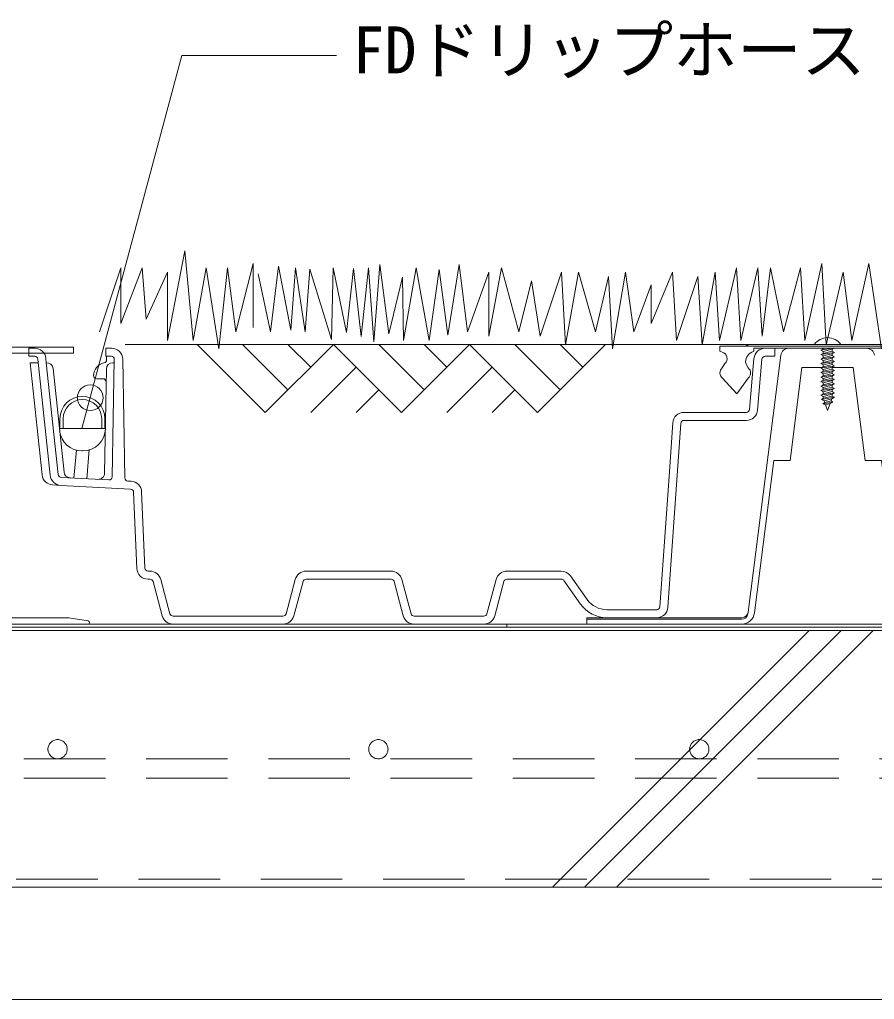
# Model space of a CAD drawing. Units: millimetres, scale not verified. Extents: x -1485 to 1485, y -1050 to 1050.
# Drawn here: x -263.9 to 2.5, y -400.6 to -95.2 of the extents above; entities that cross this region are included whole.
import ezdxf
from ezdxf.enums import TextEntityAlignment as Align

# ---------------------------------------------------------------- set-up
doc = ezdxf.new("R2010")
doc.units = ezdxf.units.MM
doc.header["$LTSCALE"] = 4
doc.linetypes.add('USER2', pattern=[9.525, 6.35, -3.175])
for name, color, linetype, lineweight in [('0-2_HATCH', 9, 'Continuous', 18), ('0-3_KUTAI', 3, 'Continuous', 18), ('0-4_BOUSUI', 1, 'Continuous', 18), ('0-6_dannnetu', 6, 'Continuous', 18), ('0-7_KANAMONO', 4, 'Continuous', 18), ('0-8_MOJI', 7, 'Continuous', 18), ('0-9_ecom', 7, 'Continuous', 18), ('0-A_GREEN', 3, 'Continuous', 18), ('0-C_00KANAMONO', 5, 'Continuous', 18), ('2-1_buhin', 2, 'USER2', 18), ('2-2_tensen', 7, 'USER2', 18)]:
    doc.layers.add(name, color=color, linetype=linetype, lineweight=lineweight)
doc.layers.add('2-0', color=7, linetype='Continuous')
doc.styles.add('ＭＳ ゴシック', font='')
doc.styles.get('ＭＳ ゴシック').set_extended_font_data('MS Gothic')

# ---------------------------------------------------------------- blocks, each defined once
blk = doc.blocks.new('1')
at = {"layer": '0-C_00KANAMONO'}
for p, q in [((751.491, 226.323), (751.524, 226.156)), ((751.893, 226.525), (751.726, 226.558)), ((752.129, 226.895), (752.132, 226.725)), ((752.559, 227.024), (752.401, 227.086)), ((752.855, 227.348), (752.829, 227.18)), ((753.302, 227.401), (753.157, 227.489)), ((753.65, 227.668), (753.595, 227.507)), ((754.099, 227.642), (753.971, 227.754)), ((754.488, 227.846), (754.406, 227.696)), ((754.926, 227.742), (754.819, 227.875)), ((755.452, 227.92), (755.211, 227.715)), ((755.952, 227.715), (755.711, 227.92)), ((756.452, 227.92), (756.211, 227.715)), ((756.952, 227.715), (756.711, 227.92)), ((757.452, 227.92), (757.211, 227.715)), ((757.952, 227.715), (757.711, 227.92)), ((758.452, 227.92), (758.211, 227.715)), ((758.952, 227.715), (758.711, 227.92)), ((759.452, 227.92), (759.211, 227.715)), ((750.174, 223.23), (750.307, 223.123)), ((750.353, 223.643), (750.203, 223.561)), ((750.295, 224.078), (750.407, 223.95)), ((750.542, 224.454), (750.381, 224.399)), ((750.56, 224.893), (750.648, 224.747)), ((750.869, 225.22), (750.701, 225.194)), ((750.963, 225.648), (751.025, 225.49)), ((751.324, 225.917), (751.154, 225.921)), ((750.334, 222.838), (750.129, 222.597)), ((750.129, 222.338), (750.334, 222.097)), ((750.334, 221.838), (750.129, 221.597)), ((750.129, 221.338), (750.334, 221.097)), ((750.334, 220.838), (750.129, 220.597)), ((750.129, 220.338), (750.334, 220.097)), ((750.334, 219.838), (750.129, 219.597)), ((750.129, 219.338), (750.334, 219.097)), ((750.334, 218.838), (750.129, 218.597)), ((750.082, 127.967), (869.582, 127.967))]:
    blk.add_line(p, q, dxfattribs=at)
for points in [[(869.663, 128.961), (863.582, 129.967), (790.082, 129.967), (790.082, 155.067), (800.082, 155.067), (800.082, 153.817), (801.782, 153.817), (801.782, 157.817), (800.082, 157.817), (800.082, 156.567), (790.082, 156.567), (790.082, 225.467), (764.082, 225.467), (764.082, 226.467), (765.082, 226.467), (765.082, 227.967), (759.582, 227.967)], [(750.082, 218.467), (750.082, 192.967), (788.082, 192.967), (788.082, 129.667), (751.582, 129.667), (751.582, 167.967), (753.782, 167.967), (753.782, 169.667), (750.082, 169.667), (750.082, 127.967)]]:
    blk.add_lwpolyline(points, dxfattribs=at)
blk.add_lwpolyline([(751.582, 223.967), (788.082, 223.967), (788.082, 194.467), (751.582, 194.467)], close=True, dxfattribs=at)
for centre, radius, start, end in [((751.328, 226.117), 0.2, 268.84705, 11.15295), ((751.688, 226.362), 0.2, 78.84705, 191.15295), ((751.932, 226.721), 0.2, 258.84705, 1.15295), ((752.328, 226.899), 0.2, 68.84705, 181.15295), ((752.632, 227.211), 0.2, 248.84705, 351.15295), ((753.053, 227.318), 0.2, 58.84705, 171.15295), ((753.406, 227.572), 0.2, 238.84705, 341.15295), ((753.839, 227.604), 0.2, 48.84705, 161.15295), ((754.231, 227.793), 0.2, 228.84705, 331.15295), ((754.663, 227.749), 0.2, 38.84705, 151.15295), ((755.082, 227.867), 0.2, 218.84705, 310.36125), ((755.582, 227.767), 0.2, 49.63875, 130.36125), ((756.082, 227.867), 0.2, 229.63875, 310.36125), ((756.582, 227.767), 0.2, 49.63875, 130.36125), ((757.082, 227.867), 0.2, 229.63875, 310.36125), ((757.582, 227.767), 0.2, 49.63875, 130.36125), ((758.082, 227.867), 0.2, 229.63875, 310.36125), ((758.582, 227.767), 0.2, 49.63875, 130.36125), ((759.082, 227.867), 0.2, 229.63875, 310.36125), ((759.582, 227.767), 0.2, 90, 130.36125), ((750.3, 223.386), 0.2, 118.84705, 231.15295), ((750.445, 224.21), 0.2, 108.84705, 221.15295), ((750.182, 222.967), 0.2, 319.63875, 51.15295), ((750.256, 223.818), 0.2, 298.84705, 41.15295), ((750.731, 224.996), 0.2, 98.84705, 211.15295), ((750.477, 224.643), 0.2, 288.84705, 31.15295), ((750.838, 225.417), 0.2, 278.84705, 21.15295), ((751.15, 225.721), 0.2, 88.84705, 201.15295), ((750.282, 222.467), 0.2, 139.63875, 220.36125), ((750.282, 221.467), 0.2, 139.63875, 220.36125), ((750.282, 220.467), 0.2, 139.63875, 220.36125), ((750.182, 221.967), 0.2, 319.63875, 40.36125), ((750.182, 220.967), 0.2, 319.63875, 40.36125), ((750.182, 219.967), 0.2, 319.63875, 40.36125), ((750.282, 219.467), 0.2, 139.63875, 220.36125), ((750.282, 218.467), 0.2, 139.63875, 180), ((750.182, 218.967), 0.2, 319.63875, 40.36125), ((869.582, 128.467), 0.5, 270, 80.60091)]:
    blk.add_arc(centre, radius, start, end, dxfattribs=at)

msp = doc.modelspace()

# ---------------------------------------------------------------- linework, layer by layer
at = {"layer": '0-2_HATCH'}
for p, q in [((-17.83, -285.643), (-97.83, -365.643)), ((-7.83, -285.643), (-87.83, -365.643)), ((2.17, -285.643), (-77.83, -365.643))]:
    msp.add_line(p, q, dxfattribs=at)
at = {"layer": '0-3_KUTAI'}
msp.add_line((562.952, -285.643), (-836.398, -285.643), dxfattribs=at)
at = {"layer": '0-4_BOUSUI'}
msp.add_line((562.952, -400.643), (-836.398, -400.643), dxfattribs=at)
for points in [[(-362.048, -283.643), (-112.048, -283.643), (-112.048, -284.643), (-362.048, -284.643)], [(-112.048, -283.643), (87.952, -283.643), (87.952, -284.643), (-112.048, -284.643)]]:
    msp.add_lwpolyline(points, close=True, dxfattribs=at)
at = {"layer": '0-6_dannnetu'}
msp.add_line((562.952, -365.643), (-836.398, -365.643), dxfattribs=at)
at = {"layer": '0-7_KANAMONO'}
for p, q in [((11.286, -196.443), (-35.383, -196.443)), ((-10.548, -197.643), (-14.148, -198.243)), ((-13.448, -197.839), (-12.665, -197.643)), ((-13.448, -197.839), (-13.448, -197.643)), ((-13.448, -198.647), (-10.648, -197.947)), ((-13.448, -199.239), (-10.648, -198.539)), ((-9.948, -198.943), (-14.148, -199.643)), ((-9.948, -200.343), (-14.148, -201.043)), ((-13.448, -200.047), (-10.648, -199.347)), ((-13.448, -200.639), (-10.648, -199.939)), ((-13.448, -201.447), (-10.648, -200.747)), ((-13.448, -202.039), (-10.648, -201.339)), ((-44.098, -202.397), (-44.887, -203.789)), ((-36.778, -203.789), (-37.567, -202.397)), ((-9.948, -201.743), (-14.148, -202.443)), ((-9.948, -203.143), (-14.148, -203.843)), ((-9.948, -204.543), (-14.148, -205.243)), ((-13.448, -202.847), (-10.648, -202.147)), ((-13.448, -203.439), (-10.648, -202.739)), ((-13.448, -204.247), (-10.648, -203.547)), ((-13.448, -204.839), (-10.648, -204.139)), ((-9.948, -205.943), (-14.148, -206.643)), ((-9.948, -207.343), (-14.148, -208.043)), ((-13.448, -205.647), (-10.648, -204.947)), ((-13.448, -206.239), (-10.648, -205.539)), ((-13.448, -207.047), (-10.648, -206.347)), ((-13.448, -207.639), (-10.648, -206.939)), ((-9.948, -208.743), (-14.148, -209.443)), ((-9.948, -210.143), (-14.148, -210.843)), ((-13.448, -208.447), (-10.648, -207.747)), ((-13.448, -209.039), (-10.648, -208.339)), ((-13.448, -209.847), (-10.648, -209.147)), ((-13.448, -210.439), (-10.648, -209.739)), ((-13.448, -211.247), (-10.648, -210.547)), ((-9.948, -211.543), (-14.148, -212.243)), ((-9.948, -212.943), (-13.989, -213.616)), ((-9.948, -212.943), (-13.989, -213.616)), ((-13.448, -211.839), (-10.648, -211.139)), ((-13.448, -212.647), (-10.648, -211.947)), ((-13.385, -213.223), (-10.648, -212.539)), ((-13.111, -214.006), (-10.782, -213.424)), ((-10.387, -214.416), (-13.526, -214.939)), ((-10.387, -214.416), (-13.526, -214.939)), ((-12.935, -214.51), (-10.992, -214.024)), ((-12.675, -215.253), (-11.302, -214.91)), ((-238.288, -222.641), (-238.288, -219.641)), ((-237.288, -222.641), (-237.288, -219.641))]:
    msp.add_line(p, q, dxfattribs=at)
msp.add_lwpolyline([(-247.048, -197.343), (-315.248, -197.343), (-315.248, -184.343), (-347.048, -184.343), (-347.048, -186.143), (-317.048, -186.143), (-317.048, -199.143), (-247.048, -199.143)], close=True, dxfattribs=at)
for points in [[(20.851, -198.885), (21.558, -198.543), (21.558, -197.043), (-45.655, -197.043), (-45.655, -198.543), (-44.947, -198.885)], [(-35.718, -198.885), (-35.01, -198.543), (-35.01, -197.643), (10.914, -197.643)], [(-12.675, -215.253), (-13.526, -214.939), (-12.935, -214.51), (-13.111, -214.006), (-13.989, -213.616), (-13.385, -213.223), (-13.448, -213.043), (-13.448, -212.647), (-14.148, -212.243), (-13.448, -211.839), (-13.448, -211.247), (-14.148, -210.843), (-13.448, -210.439), (-13.448, -209.847), (-14.148, -209.443), (-13.448, -209.039), (-13.448, -208.447), (-14.148, -208.043), (-13.448, -207.639), (-13.448, -207.047), (-14.148, -206.643), (-13.448, -206.239), (-13.448, -205.647), (-14.148, -205.243), (-13.448, -204.839), (-13.448, -204.247), (-14.148, -203.843), (-13.448, -203.439), (-13.448, -202.847), (-14.148, -202.443), (-13.448, -202.039), (-13.448, -201.447), (-14.148, -201.043), (-13.448, -200.639), (-13.448, -200.047), (-14.148, -199.643), (-13.448, -199.239), (-13.448, -198.647), (-14.148, -198.243), (-13.448, -197.839)], [(-10.121, -197.643), (-10.648, -197.947), (-10.648, -198.539), (-9.948, -198.943), (-10.648, -199.347), (-10.648, -199.939), (-9.948, -200.343), (-10.648, -200.747), (-10.648, -201.339), (-9.948, -201.743), (-10.648, -202.147), (-10.648, -202.739), (-9.948, -203.143), (-10.648, -203.547), (-10.648, -204.139), (-9.948, -204.543), (-10.648, -204.947), (-10.648, -205.539), (-9.948, -205.943), (-10.648, -206.347), (-10.648, -206.939), (-9.948, -207.343), (-10.648, -207.747), (-10.648, -208.339), (-9.948, -208.743), (-10.648, -209.147), (-10.648, -209.739), (-9.948, -210.143), (-10.648, -210.547), (-10.648, -211.139), (-9.948, -211.543), (-10.648, -211.947), (-10.648, -212.539), (-9.948, -212.943), (-10.782, -213.424), (-10.992, -214.024), (-10.387, -214.416), (-11.302, -214.91), (-12.048, -217.043), (-12.675, -215.253)], [(-44.809, -206.957), (-40.333, -211.843), (-36.857, -206.957)], [(-251.291, -219.641), (-251.291, -222.641), (-237.288, -222.641)], [(-250.291, -219.641), (-250.291, -222.641), (-238.288, -222.641)]]:
    msp.add_lwpolyline(points, dxfattribs=at)
for centre, radius, start, end in [((-12.048, -199.443), 5.1, 36.03188, 143.96812), ((-35.383, -201.951), 5.508, 90, 116.99147), ((-45.357, -200.843), 2, 309.01589, 78.18299), ((-34.316, -201.866), 3.294, 115.18273, 189.26669), ((-43.628, -205.343), 2, 129.0159, 233.82139), ((-38.037, -205.343), 2, 306.17861, 50.9841), ((-244.29, -219.641), 7.002, 0, 180), ((-244.29, -219.641), 6.002, 0, 180)]:
    msp.add_arc(centre, radius, start, end, dxfattribs=at)
at = {"layer": '0-8_MOJI'}
for p, q in [((-244.436, -222.643), (-213.279, -106.364)), ((-213.279, -106.364), (-165.128, -106.364))]:
    msp.add_line(p, q, dxfattribs=at)
msp.add_circle((-241.871, -213.071), 4, dxfattribs=at)
at = {"layer": '0-9_ecom'}
for p, q in [((-230.958, -196.443), (-35.383, -196.443)), ((-208.516, -196.443), (-187.303, -217.656)), ((-194.374, -196.443), (-180.232, -210.585)), ((-166.09, -196.443), (-187.303, -217.656)), ((-180.232, -196.443), (-173.161, -203.514)), ((-166.09, -196.443), (-144.876, -217.656)), ((-151.947, -196.443), (-137.805, -210.585)), ((-123.663, -196.443), (-144.876, -217.656)), ((-137.805, -196.443), (-130.734, -203.514)), ((-123.663, -196.443), (-102.45, -217.656)), ((-109.521, -196.443), (-95.379, -210.585)), ((-81.237, -196.443), (-102.45, -217.656)), ((-95.379, -196.443), (-88.308, -203.514)), ((-29.548, -197.643), (-28.548, -197.643)), ((-254.335, -237.259), (-258.174, -201.037)), ((-236.769, -201.256), (-236.749, -200.143)), ((-234.998, -237.732), (-234.36, -201.16)), ((-231.738, -201.082), (-231.093, -238.06)), ((-36.366, -216.729), (-34.995, -200.842)), ((-32.504, -201.057), (-33.875, -216.944)), ((-28.548, -200.143), (-31.508, -200.143)), ((-253.459, -203.932), (-250.032, -236.256)), ((-237.385, -236.56), (-236.818, -204.108)), ((-234.819, -202.143), (-234.377, -202.143)), ((-159.019, -203.514), (-173.161, -217.656)), ((-116.592, -203.514), (-130.734, -217.656)), ((-237.889, -207.143), (-239.793, -207.143)), ((-151.948, -210.585), (-159.019, -217.656)), ((-109.521, -210.585), (-116.592, -217.656)), ((-56.815, -217.643), (-37.362, -217.643)), ((-57.813, -221.073), (-61.821, -278.387)), ((-246.191, -229.419), (-246.956, -238.108)), ((-244.436, -229.643), (-244.143, -229.643)), ((-242.952, -238.33), (-242.154, -229.26)), ((-250.91, -237.889), (-236.053, -238.713)), ((-251.048, -240.385), (-253.577, -240.245)), ((-229.283, -241.593), (-251.048, -240.385)), ((-230.148, -239.041), (-229.144, -239.096)), ((-227.324, -266.292), (-228.339, -242.548)), ((-225.841, -242.441), (-224.826, -266.185)), ((-223.827, -267.143), (-223.24, -267.143)), ((-174.581, -267.143), (-148.116, -267.143)), ((-111.981, -267.143), (-95.065, -267.143)), ((-92.209, -268.62), (-86.997, -275.978)), ((-223.24, -269.643), (-223.827, -269.643)), ((-219.417, -281.049), (-222.274, -270.384)), ((-219.86, -269.737), (-217.002, -280.402)), ((-180.819, -280.402), (-177.962, -269.737)), ((-175.547, -270.384), (-178.404, -281.049)), ((-148.116, -269.643), (-174.581, -269.643)), ((-144.292, -281.049), (-147.15, -270.384)), ((-144.735, -269.737), (-141.877, -280.402)), ((-118.219, -280.402), (-115.362, -269.737)), ((-112.947, -270.384), (-115.804, -281.049)), ((-95.065, -269.643), (-111.981, -269.643)), ((-89.037, -277.423), (-94.249, -270.065)), ((-80.877, -279.143), (-65.312, -279.143)), ((-216.036, -281.143), (-181.785, -281.143)), ((-181.785, -283.643), (-216.036, -283.643)), ((-140.911, -281.143), (-119.185, -281.143)), ((-119.185, -283.643), (-140.911, -283.643)), ((-65.312, -281.643), (-80.877, -281.643))]:
    msp.add_line(p, q, dxfattribs=at)
at = {"layer": '0-9_ecom', "color": 150}
for p, q in [((0.05, -197.643), (-24.147, -197.643)), ((-26.626, -199.827), (-36.826, -279.895)), ((-36.889, -280.395), (-36.826, -279.895)), ((-87.048, -282.143), (-38.873, -282.143))]:
    msp.add_line(p, q, dxfattribs=at)
at = {"layer": '0-9_ecom', "color": 1}
msp.add_line((562.952, -284.643), (-362.048, -284.643), dxfattribs=at)
at = {"layer": '0-9_ecom'}
for points in [[(-259.169, -200.143), (-261.048, -200.143), (-261.048, -197.643), (-259.169, -197.643)], [(-235.36, -200.143), (-237.011, -200.143), (-237.011, -197.643), (-235.238, -197.643)], [(-31.508, -197.643), (-28.548, -197.643), (-28.548, -200.143)], [(-255.688, -200.774), (-255.543, -202.143), (-251.849, -236.996)], [(-256.864, -237.119), (-260.571, -202.143), (-258.057, -202.143)], [(-64.315, -278.212), (-61.478, -237.643), (-60.307, -220.899)], [(-37.362, -220.143), (-45.796, -220.143), (-56.815, -220.143)]]:
    msp.add_lwpolyline(points, dxfattribs=at)
at = {"layer": '0-9_ecom', "color": 150}
for points in [[(-34.842, -280.148), (-28.79, -232.643), (-23.75, -232.643), (-20.056, -203.643), (-13.802, -203.643)], [(-10.648, -203.643), (-4.041, -203.643), (-0.347, -232.643), (4.694, -232.643), (10.745, -280.148)], [(-38.81, -281.643), (-87.048, -281.643), (-87.048, -283.643), (-38.81, -283.643)]]:
    msp.add_lwpolyline(points, dxfattribs=at)
at = {"layer": '0-9_ecom'}
for centre, radius, start, end in [((-259.169, -201.143), 3.5, 6.05049, 90), ((-235.238, -201.143), 3.5, 0.99999, 90), ((-31.508, -201.143), 3.5, 90, 175.06815), ((-259.169, -201.143), 1, 6.05077, 90), ((-237.768, -201.239), 1, 281.13827, 358.99986), ((-235.36, -201.143), 1, 359.00001, 90), ((-31.508, -201.143), 1, 90, 175.06819), ((-255.447, -204.143), 2, 6.05077, 90), ((-236.793, -206.143), 4, 101.2808, 180), ((-234.819, -204.143), 2, 90, 178.99999), ((-239.793, -206.143), 1, 180, 270), ((-237.889, -208.143), 1, 359, 90), ((-37.362, -216.643), 1, 270, 355.06815), ((-56.815, -221.143), 3.5, 90, 175.99999), ((-37.362, -216.643), 3.5, 270, 355.06819), ((-244.143, -222.643), 7, 270, 359), ((-56.815, -221.143), 1, 90, 176), ((-244.436, -222.643), 7, 186.05076, 270), ((-253.383, -236.75), 3.5, 186.05076, 266.82481), ((-250.854, -236.89), 3.5, 186.05077, 266.82481), ((-250.854, -236.89), 1, 186.05077, 266.82483), ((-248.043, -236.045), 2, 186.05077, 266.82483), ((-239.385, -236.525), 2, 266.82483, 358.99999), ((-235.998, -237.715), 1, 266.82483, 359.00001), ((-230.093, -238.042), 1, 180.99999, 266.82497), ((-229.338, -242.591), 3.5, 2.44878, 86.82497), ((-229.338, -242.591), 1, 2.44878, 86.82481), ((-223.827, -266.143), 3.5, 182.44878, 270), ((-223.827, -266.143), 1, 182.44878, 270), ((-223.24, -270.643), 3.5, 15.00004, 90), ((-174.581, -270.643), 3.5, 90, 164.99996), ((-148.116, -270.643), 3.5, 15.00004, 90), ((-111.981, -270.643), 3.5, 90, 164.99996), ((-95.065, -270.643), 3.5, 35.31126, 90), ((-223.24, -270.643), 1, 14.99997, 90), ((-174.581, -270.643), 1, 90, 165.00003), ((-148.116, -270.643), 1, 14.99997, 90), ((-111.981, -270.643), 1, 90, 165.00003), ((-95.065, -270.643), 1, 35.31121, 90), ((-80.877, -271.643), 10, 215.31121, 270), ((-80.877, -271.643), 7.5, 215.31126, 270), ((-216.036, -280.143), 1, 195.00004, 270), ((-181.785, -280.143), 1, 270, 344.99996), ((-140.911, -280.143), 1, 195.00004, 270), ((-119.185, -280.143), 1, 270, 344.99996), ((-65.312, -278.143), 1, 270, 356.00001), ((-65.312, -278.143), 3.5, 270, 356), ((-216.036, -280.143), 3.5, 194.99997, 270), ((-181.785, -280.143), 3.5, 270, 345.00003), ((-140.911, -280.143), 3.5, 194.99997, 270), ((-119.185, -280.143), 3.5, 270, 345.00003)]:
    msp.add_arc(centre, radius, start, end, dxfattribs=at)
at = {"layer": '0-9_ecom', "color": 150}
for centre, radius, start, end in [((-24.147, -200.143), 2.5, 90, 172.7407), ((0.05, -200.143), 2.5, 7.2593, 90), ((-38.873, -280.143), 2, 270, 352.7407), ((-38.81, -279.643), 2, 270, 352.7407), ((-38.81, -279.643), 4, 270, 352.7407)]:
    msp.add_arc(centre, radius, start, end, dxfattribs=at)
at = {"layer": '0-A_GREEN'}
for points in [[(-239.024, -192.547), (-232.372, -172.589), (-232.372, -189.886), (-225.719, -172.589), (-224.388, -188.555), (-217.736, -173.919), (-217.736, -195.208), (-212.414, -167.267), (-209.753, -195.208), (-205.761, -172.589), (-201.77, -197.869), (-199.109, -172.589), (-196.448, -192.547), (-191.126, -171.258), (-191.126, -191.216)], [(-189.546, -174.487), (-185.646, -192.524), (-183.208, -172.05), (-179.309, -192.037), (-177.846, -172.538), (-174.921, -192.524), (-173.459, -173.025), (-166.634, -194.962), (-166.147, -172.538), (-162.003, -192.768), (-159.809, -172.781), (-157.372, -193.987), (-155.178, -172.538), (-153.472, -195.693), (-151.585, -171.566), (-148.841, -193.124), (-144.529, -175.485), (-144.255, -195.208), (-140.264, -172.589), (-136.272, -195.208), (-133.162, -173.133), (-130.418, -193.516), (-126.891, -171.566), (-124.298, -192.547), (-117.645, -173.919), (-117.645, -193.877), (-113.653, -172.589), (-108.331, -192.547), (-104.34, -176.581), (-101.679, -193.877), (-95.026, -173.919), (-93.696, -196.538), (-89.704, -173.919), (-84.382, -192.547), (-80.39, -175.25), (-79.06, -197.869), (-75.068, -173.919), (-72.407, -192.547), (-67.085, -177.911), (-67.085, -189.886)], [(-67.085, -189.886), (-60.433, -173.919), (-59.102, -195.208), (-52.449, -175.25), (-51.119, -196.538), (-47.127, -173.919), (-45.797, -195.208), (-40.475, -172.589), (-39.144, -195.208), (-33.822, -172.589), (-32.492, -193.877), (-29.83, -172.589), (-25.839, -192.547), (-20.517, -172.589), (-19.186, -195.208), (-13.864, -171.258), (-12.534, -196.538), (-7.212, -173.919), (-4.551, -195.208), (0.772, -171.258), (4.763, -197.869)]]:
    msp.add_lwpolyline(points, dxfattribs=at)
at = {"layer": '2-1_buhin'}
msp.add_line((-836.398, -363.143), (562.952, -363.143), dxfattribs=at)
at = {"layer": '2-2_tensen'}
for p, q in [((562.952, -325.643), (-836.398, -325.643)), ((562.952, -331.643), (-836.398, -331.643))]:
    msp.add_line(p, q, dxfattribs=at)
for centre in [(-252.048, -322.643), (-152.048, -322.643), (-52.048, -322.643)]:
    msp.add_circle(centre, 3, dxfattribs=at)

# ---------------------------------------------------------------- block references
at = {"layer": '2-0'}
msp.add_blockref('1', (-1112.13, -411.61), dxfattribs=at)

# ---------------------------------------------------------------- texts
at = {"layer": '0-8_MOJI', "style": 'ＭＳ ゴシック'}
msp.add_text('FDドリップホース 径16', height=14.66, dxfattribs=at).set_placement((-160.128, -116.364), align=Align.BOTTOM_LEFT)

doc.saveas('drawing.dxf')
